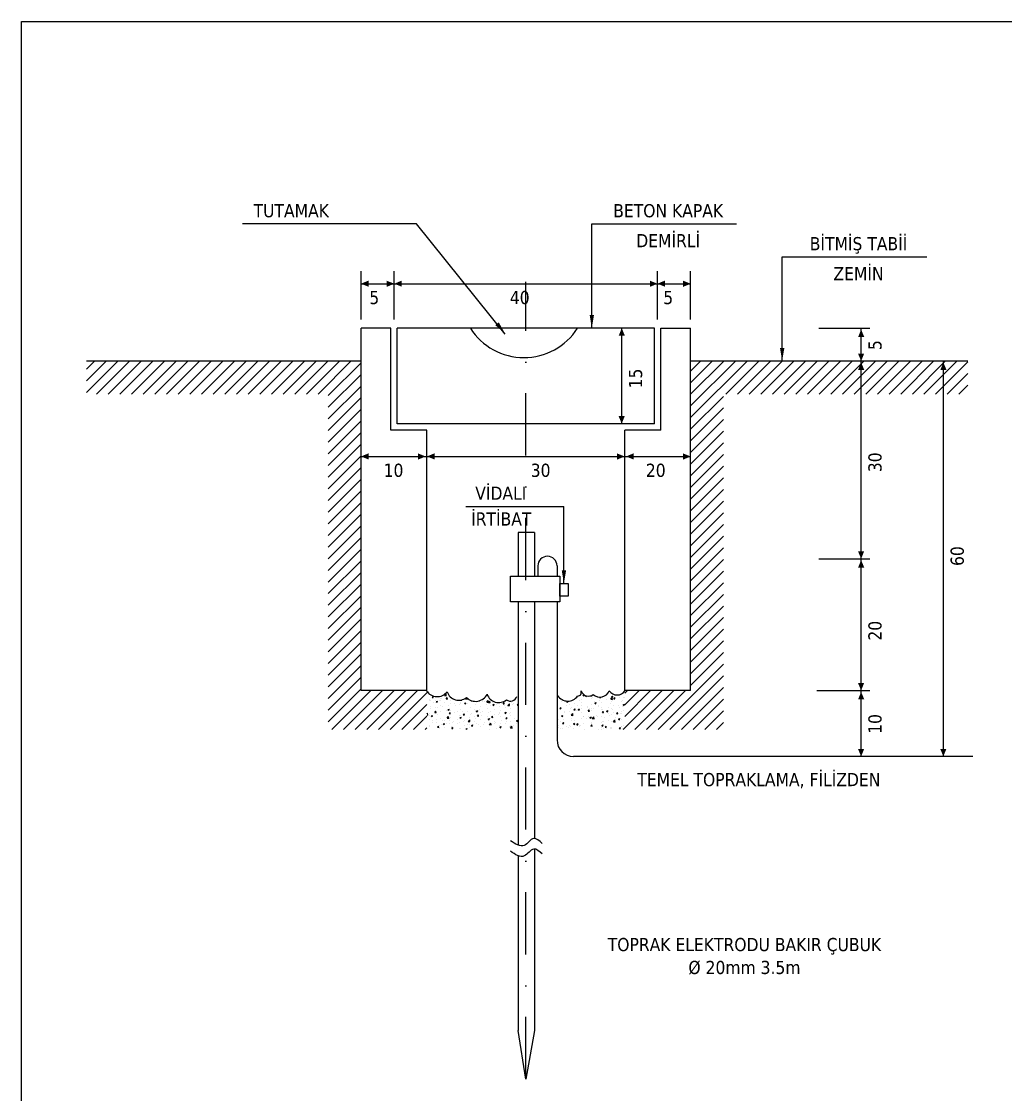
# Model space of a CAD drawing. Header units: millimetres. Extents: x 890 to 10034, y 874 to 4550.
# Drawn here: x 3047.4 to 3448.8, y 2136.9 to 2574.8 of the extents above; entities that cross this region are included whole.
import ezdxf
from ezdxf.enums import TextEntityAlignment as Align

# ---------------------------------------------------------------- set-up
doc = ezdxf.new("R2010")
doc.units = ezdxf.units.MM
doc.linetypes.add('DASHDOT', pattern=[25.4, 12.7, -6.35, 0, -6.35])
doc.linetypes.add('SOLID_LINE', pattern=[0])
for name, color, linetype in [('KIRMIM', 1, 'Continuous'), ('MIMARI', 2, 'SOLID_LINE'), ('YAZI', 8, 'Continuous'), ('ZHAT', 6, 'Continuous')]:
    doc.layers.add(name, color=color, linetype=linetype)
doc.styles.add('ROMANS', font='tahoma.ttf')

# ---------------------------------------------------------------- blocks, each defined once
blk = doc.blocks.new('OU')
at = {"color": 0, "linetype": 'ByBlock'}
blk.add_solid([(-4.8, -11.5), (4.6, -11.5), (0, 0)], dxfattribs=at)

msp = doc.modelspace()

# ---------------------------------------------------------------- linework, layer by layer
for p, q in [((3208.43, 2492.2), (3137.54, 2492.21)), ((3244.72, 2447.25), (3208.43, 2492.2)), ((3280.01, 2492.19), (3339.03, 2492.2)), ((3357.65, 2478.75), (3416.67, 2478.75)), ((3228.57, 2376.9), (3268.63, 2376.9)), ((3256.64, 2366.26), (3249.92, 2366.26)), ((3249.92, 2366.26), (3249.92, 2348.37)), ((3256.64, 2366.26), (3256.64, 2348.37)), ((3257.99, 2352.62), (3257.99, 2348.37)), ((3265.81, 2352.62), (3265.81, 2348.37)), ((3249.92, 2337.92), (3249.92, 2238.78)), ((3256.64, 2337.92), (3256.64, 2241.34)), ((3265.81, 2337.92), (3265.81, 2281.57)), ((3249.92, 2234.47), (3249.92, 2163.05)), ((3256.64, 2237.04), (3256.64, 2163.05)), ((3253.11, 2143.17), (3249.92, 2163.05)), ((3256.64, 2163.05), (3253.11, 2143.17))]:
    msp.add_line(p, q)
at = {"linetype": 'ByBlock'}
for p, q in [((3185.86, 2467.77), (3320.32, 2467.77)), ((3292.21, 2410.65), (3292.21, 2449.64)), ((3389.87, 2274.85), (3389.87, 2449.64)), ((3423.42, 2274.85), (3423.42, 2436.2)), ((3185.86, 2397.27), (3320.32, 2397.27))]:
    msp.add_line(p, q, dxfattribs=at)
at = {"linetype": 'Continuous'}
for p, q in [((3185.86, 2301.74), (3185.86, 2449.64)), ((3197.96, 2449.64), (3185.86, 2449.64)), ((3197.96, 2407.96), (3197.96, 2449.64)), ((3200.65, 2410.65), (3200.65, 2449.64)), ((3305.53, 2449.64), (3200.65, 2449.64)), ((3305.53, 2410.65), (3305.53, 2449.64)), ((3308.21, 2407.96), (3308.21, 2449.64)), ((3308.21, 2449.64), (3320.32, 2449.64)), ((3320.32, 2301.74), (3320.32, 2449.64)), ((3185.86, 2436.2), (3073.94, 2436.2)), ((3433.38, 2436.2), (3320.32, 2436.2)), ((3305.53, 2410.65), (3200.65, 2410.65)), ((3212.75, 2407.96), (3197.96, 2407.96)), ((3212.75, 2301.74), (3212.75, 2407.96)), ((3293.42, 2301.74), (3293.42, 2407.96)), ((3308.21, 2407.96), (3293.42, 2407.96)), ((3212.75, 2301.74), (3185.86, 2301.74)), ((3320.32, 2301.74), (3293.42, 2301.74)), ((3435.41, 2274.85), (3272.53, 2274.85))]:
    msp.add_line(p, q, dxfattribs=at)
msp.add_lwpolyline([(3246.77, 2348.37), (3266.91, 2348.37), (3266.91, 2337.92), (3246.77, 2337.92)], close=True)
msp.add_arc((3252.3, 2463.47), 25.85, 212.355, 327.645, dxfattribs=at)
for centre, radius, start, end in [((3261.9, 2352.62), 3.91, 0, 180), ((3272.53, 2281.57), 6.72, 180, 270)]:
    msp.add_arc(centre, radius, start, end)
for points in [[(3280.91, 2455.02), (3279.12, 2455.02), (3280.01, 2449.64)], [(3240.64, 2450.87), (3242.04, 2452), (3244.72, 2447.25)], [(3358.56, 2441.57), (3356.76, 2441.58), (3357.65, 2436.2)], [(3269.53, 2350.82), (3267.74, 2350.82), (3268.63, 2345.45)]]:
    msp.add_solid(points)
at = {"layer": 'Defpoints', "linetype": 'ByBlock'}
msp.add_point((3253.11, 2143.17), dxfattribs=at)
at = {"layer": 'KIRMIM', "linetype": 'DASHDOT', "ltscale": 2}
msp.add_line((3253.09, 2143.17), (3253.09, 2468.52), dxfattribs=at)
at = {"layer": 'KIRMIM'}
for p, q in [((3073.94, 2423.44), (3086.7, 2436.2)), ((3073.94, 2428.19), (3081.94, 2436.2)), ((3073.94, 2432.94), (3077.19, 2436.2)), ((3078, 2422.75), (3091.45, 2436.2)), ((3082.76, 2422.75), (3096.2, 2436.2)), ((3087.51, 2422.75), (3100.96, 2436.2)), ((3092.27, 2422.75), (3105.71, 2436.2)), ((3097.02, 2422.75), (3110.46, 2436.2)), ((3101.77, 2422.75), (3115.22, 2436.2)), ((3106.53, 2422.75), (3119.97, 2436.2)), ((3111.28, 2422.75), (3124.73, 2436.2)), ((3116.03, 2422.75), (3129.48, 2436.2)), ((3120.79, 2422.75), (3134.23, 2436.2)), ((3125.54, 2422.75), (3138.99, 2436.2)), ((3130.29, 2422.75), (3143.74, 2436.2)), ((3135.05, 2422.75), (3148.49, 2436.2)), ((3139.8, 2422.75), (3153.25, 2436.2)), ((3144.56, 2422.75), (3158, 2436.2)), ((3149.31, 2422.75), (3162.75, 2436.2)), ((3154.06, 2422.75), (3167.51, 2436.2)), ((3158.82, 2422.75), (3172.26, 2436.2)), ((3163.57, 2422.75), (3177.02, 2436.2)), ((3168.32, 2422.75), (3181.77, 2436.2)), ((3172.42, 2422.09), (3185.86, 2435.54)), ((3320.32, 2432.13), (3324.38, 2436.2)), ((3320.32, 2413.12), (3343.39, 2436.2)), ((3320.32, 2417.87), (3338.64, 2436.2)), ((3320.32, 2422.63), (3333.89, 2436.2)), ((3320.32, 2427.38), (3329.13, 2436.2)), ((3334.7, 2422.75), (3348.15, 2436.2)), ((3339.46, 2422.75), (3352.9, 2436.2)), ((3344.21, 2422.75), (3357.65, 2436.2)), ((3348.96, 2422.75), (3362.41, 2436.2)), ((3353.72, 2422.75), (3367.16, 2436.2)), ((3358.47, 2422.75), (3371.92, 2436.2)), ((3363.22, 2422.75), (3376.67, 2436.2)), ((3367.98, 2422.75), (3381.42, 2436.2)), ((3372.73, 2422.75), (3386.18, 2436.2)), ((3377.48, 2422.75), (3390.93, 2436.2)), ((3382.24, 2422.75), (3395.68, 2436.2)), ((3386.99, 2422.75), (3400.44, 2436.2)), ((3391.75, 2422.75), (3405.19, 2436.2)), ((3396.5, 2422.75), (3409.94, 2436.2)), ((3401.25, 2422.75), (3414.7, 2436.2)), ((3406.01, 2422.75), (3419.45, 2436.2)), ((3410.76, 2422.75), (3424.21, 2436.2)), ((3415.51, 2422.75), (3428.96, 2436.2)), ((3420.27, 2422.75), (3433.38, 2435.86)), ((3172.42, 2417.34), (3185.86, 2430.78)), ((3425.02, 2422.75), (3433.38, 2431.11)), ((3429.77, 2422.75), (3433.38, 2426.35)), ((3172.42, 2412.58), (3185.86, 2426.03)), ((3172.42, 2407.83), (3185.86, 2421.27)), ((3320.32, 2408.36), (3333.76, 2421.81)), ((3172.42, 2403.08), (3185.86, 2416.52)), ((3320.32, 2403.61), (3333.76, 2417.06)), ((3172.42, 2398.32), (3185.86, 2411.77)), ((3320.32, 2398.86), (3333.76, 2412.3)), ((3172.42, 2393.57), (3185.86, 2407.01)), ((3320.32, 2394.1), (3333.76, 2407.55)), ((3172.42, 2388.81), (3185.86, 2402.26)), ((3320.32, 2389.35), (3333.76, 2402.8)), ((3172.42, 2384.06), (3185.86, 2397.51)), ((3320.32, 2384.6), (3333.76, 2398.04)), ((3172.42, 2379.31), (3185.86, 2392.75)), ((3320.32, 2379.84), (3333.76, 2393.29)), ((3172.42, 2374.55), (3185.86, 2388)), ((3320.32, 2375.09), (3333.76, 2388.53)), ((3172.42, 2369.8), (3185.86, 2383.25)), ((3320.32, 2370.34), (3333.76, 2383.78)), ((3172.42, 2365.05), (3185.86, 2378.49)), ((3320.32, 2365.58), (3333.76, 2379.03)), ((3172.42, 2360.29), (3185.86, 2373.74)), ((3320.32, 2360.83), (3333.76, 2374.27)), ((3320.32, 2356.07), (3333.76, 2369.52)), ((3172.42, 2355.54), (3185.86, 2368.98)), ((3172.42, 2350.79), (3185.86, 2364.23)), ((3320.32, 2351.32), (3333.76, 2364.77)), ((3172.42, 2346.03), (3185.86, 2359.48)), ((3320.32, 2346.57), (3333.76, 2360.01)), ((3172.42, 2341.28), (3185.86, 2354.72)), ((3320.32, 2341.81), (3333.76, 2355.26)), ((3172.42, 2336.52), (3185.86, 2349.97)), ((3320.32, 2337.06), (3333.76, 2350.51)), ((3172.42, 2331.77), (3185.86, 2345.22)), ((3320.32, 2332.31), (3333.76, 2345.75)), ((3172.42, 2327.02), (3185.86, 2340.46)), ((3320.32, 2327.55), (3333.76, 2341)), ((3172.42, 2322.26), (3185.86, 2335.71)), ((3320.32, 2322.8), (3333.76, 2336.24)), ((3172.42, 2317.51), (3185.86, 2330.96)), ((3320.32, 2318.05), (3333.76, 2331.49)), ((3172.42, 2312.76), (3185.86, 2326.2)), ((3320.32, 2313.29), (3333.76, 2326.74)), ((3172.42, 2308), (3185.86, 2321.45)), ((3320.32, 2308.54), (3333.76, 2321.98)), ((3320.32, 2303.78), (3333.76, 2317.23)), ((3172.42, 2303.25), (3185.86, 2316.69)), ((3307.11, 2285.82), (3333.76, 2312.48)), ((3172.42, 2298.5), (3185.86, 2311.94)), ((3172.42, 2293.74), (3185.86, 2307.19)), ((3311.86, 2285.82), (3333.76, 2307.72)), ((3172.42, 2288.99), (3185.86, 2302.43)), ((3174.01, 2285.82), (3189.93, 2301.74)), ((3178.76, 2285.82), (3194.68, 2301.74)), ((3183.51, 2285.82), (3199.43, 2301.74)), ((3188.27, 2285.82), (3204.19, 2301.74)), ((3193.02, 2285.82), (3208.94, 2301.74)), ((3197.77, 2285.82), (3213.02, 2301.07)), ((3213.19, 2300.1), (3213.19, 2300.1)), ((3214.87, 2298.91), (3215.25, 2299.37)), ((3215.35, 2298.86), (3215.26, 2299.37)), ((3219.91, 2299.7), (3220.54, 2300.36)), ((3219.91, 2299.7), (3220.63, 2299.59)), ((3220.63, 2299.58), (3220.54, 2300.35)), ((3274.96, 2299.53), (3274.96, 2299.53)), ((3275.59, 2299.61), (3275.59, 2299.61)), ((3276.41, 2299.84), (3276.86, 2300.01)), ((3276.41, 2299.84), (3276.81, 2299.57)), ((3276.81, 2299.56), (3276.95, 2299.96)), ((3277.4, 2299.41), (3277.6, 2299.65)), ((3277.4, 2299.41), (3277.88, 2299.37)), ((3277.88, 2299.36), (3277.84, 2299.57)), ((3279.21, 2299.53), (3279.83, 2299.44)), ((3279.83, 2299.43), (3279.8, 2299.71)), ((3279.9, 2299.43), (3279.9, 2299.43)), ((3288, 2299.19), (3288.57, 2299.41)), ((3288.33, 2299.88), (3288.33, 2299.88)), ((3288.41, 2298.91), (3288.57, 2299.4)), ((3292.52, 2300.49), (3292.52, 2300.49)), ((3292.85, 2285.82), (3308.77, 2301.74)), ((3293.42, 2291.15), (3304.01, 2301.74)), ((3293.42, 2295.91), (3299.26, 2301.74)), ((3293.42, 2300.66), (3294.51, 2301.74)), ((3297.6, 2285.82), (3313.52, 2301.74)), ((3302.35, 2285.82), (3318.27, 2301.74)), ((3316.62, 2285.82), (3333.76, 2302.97)), ((3202.53, 2285.82), (3212.75, 2296.05)), ((3213.73, 2298.04), (3213.73, 2298.04)), ((3213.9, 2297.49), (3213.9, 2297.49)), ((3214.09, 2295.12), (3214.09, 2295.12)), ((3214.19, 2297.8), (3214.19, 2297.8)), ((3214.87, 2298.91), (3215.35, 2298.87)), ((3215.43, 2296.96), (3215.43, 2296.96)), ((3216.16, 2297.59), (3216.16, 2297.59)), ((3216.48, 2297.22), (3217.04, 2297.44)), ((3216.48, 2297.22), (3216.88, 2296.95)), ((3216.88, 2296.94), (3217.05, 2297.43)), ((3218.03, 2297.86), (3218.03, 2297.86)), ((3218.18, 2297.86), (3218.18, 2297.86)), ((3218.28, 2295.72), (3218.28, 2295.72)), ((3218.38, 2298.41), (3218.38, 2298.41)), ((3218.6, 2298.3), (3218.6, 2298.3)), ((3219.11, 2295.08), (3219.11, 2295.08)), ((3219.74, 2296.77), (3219.74, 2296.77)), ((3220.65, 2298.4), (3221.04, 2298.87)), ((3220.65, 2298.4), (3221.13, 2298.36)), ((3221.14, 2298.35), (3221.04, 2298.86)), ((3221.24, 2298.26), (3221.24, 2298.26)), ((3221.68, 2295.48), (3221.68, 2295.48)), ((3222.34, 2297.67), (3222.34, 2297.67)), ((3222.42, 2296.29), (3222.42, 2296.29)), ((3224.04, 2296.59), (3224.04, 2296.59)), ((3224.21, 2295.75), (3224.21, 2295.75)), ((3226.23, 2296.02), (3226.23, 2296.02)), ((3226.39, 2296.28), (3226.39, 2296.28)), ((3226.5, 2296.81), (3226.5, 2296.81)), ((3226.65, 2297.49), (3226.65, 2297.49)), ((3226.72, 2297.87), (3226.92, 2297.85)), ((3226.92, 2297.85), (3226.91, 2297.91)), ((3228.07, 2296.57), (3228.64, 2296.79)), ((3228.07, 2296.57), (3228.47, 2296.3)), ((3228.35, 2296.41), (3228.35, 2296.41)), ((3228.48, 2296.3), (3228.64, 2296.78)), ((3228.52, 2298.37), (3228.96, 2298.82)), ((3228.52, 2298.37), (3229.24, 2298.25)), ((3229.24, 2298.25), (3229.2, 2298.6)), ((3229.28, 2296.42), (3229.28, 2296.42)), ((3230.69, 2297.41), (3230.69, 2297.41)), ((3230.95, 2297.31), (3230.95, 2297.31)), ((3231.09, 2297.09), (3231.09, 2297.09)), ((3232.66, 2296.23), (3232.66, 2296.23)), ((3234.38, 2297.09), (3234.38, 2297.09)), ((3234.73, 2295.29), (3234.73, 2295.29)), ((3235.26, 2297.13), (3235.26, 2297.13)), ((3235.8, 2297.9), (3235.8, 2297.9)), ((3236.4, 2297.35), (3236.4, 2297.35)), ((3236.96, 2296.05), (3236.96, 2296.05)), ((3237.13, 2297.03), (3237.76, 2297.69)), ((3237.13, 2297.03), (3237.85, 2296.92)), ((3237.85, 2296.91), (3237.76, 2297.68)), ((3238.01, 2296.88), (3238.4, 2297.35)), ((3238.01, 2296.88), (3238.49, 2296.84)), ((3238.49, 2296.83), (3238.4, 2297.34)), ((3238.8, 2295.81), (3238.8, 2295.81)), ((3239.57, 2296.95), (3239.57, 2296.95)), ((3239.67, 2295.93), (3240.23, 2296.14)), ((3239.67, 2295.93), (3240.07, 2295.66)), ((3240.07, 2295.65), (3240.23, 2296.14)), ((3241.27, 2295.86), (3241.27, 2295.86)), ((3242.43, 2295.25), (3242.43, 2295.25)), ((3242.99, 2296.42), (3242.99, 2296.42)), ((3243.8, 2296.38), (3244.19, 2296.84)), ((3243.8, 2296.38), (3244.28, 2296.34)), ((3243.87, 2296.77), (3243.87, 2296.77)), ((3244.28, 2296.33), (3244.19, 2296.83)), ((3244.45, 2295.51), (3244.45, 2295.51)), ((3245.57, 2295.68), (3245.57, 2295.68)), ((3245.74, 2295.7), (3246.37, 2296.35)), ((3245.74, 2295.7), (3246.46, 2295.58)), ((3246.46, 2295.58), (3246.37, 2296.34)), ((3247.14, 2296.98), (3247.14, 2296.98)), ((3247.5, 2295.91), (3247.5, 2295.91)), ((3248.18, 2296.58), (3248.18, 2296.58)), ((3249.58, 2295.87), (3249.97, 2296.33)), ((3249.58, 2295.87), (3250.07, 2295.83)), ((3249.58, 2295.51), (3249.58, 2295.51)), ((3249.62, 2299.1), (3249.62, 2299.1)), ((3249.88, 2295.5), (3249.88, 2295.5)), ((3250.07, 2295.82), (3249.97, 2296.33)), ((3265.72, 2295.41), (3265.72, 2295.41)), ((3267.71, 2297.11), (3267.71, 2297.11)), ((3269.63, 2297.24), (3270.15, 2297.43)), ((3269.63, 2297.24), (3270.03, 2296.97)), ((3269.71, 2295.67), (3269.71, 2295.67)), ((3270.03, 2296.96), (3270.19, 2297.43)), ((3270.33, 2296.97), (3270.33, 2296.97)), ((3270.81, 2296.08), (3270.81, 2296.08)), ((3271.75, 2294.99), (3271.75, 2294.99)), ((3271.85, 2297.68), (3271.85, 2297.68)), ((3272.83, 2296.35), (3272.83, 2296.35)), ((3274.02, 2295.49), (3274.02, 2295.49)), ((3275.03, 2297.78), (3275.03, 2297.78)), ((3275.83, 2295.51), (3275.83, 2295.51)), ((3275.89, 2296.75), (3275.89, 2296.75)), ((3275.93, 2298.19), (3275.93, 2298.19)), ((3278.11, 2294.95), (3278.11, 2294.95)), ((3278.33, 2295.31), (3278.33, 2295.31)), ((3279.74, 2298.58), (3279.74, 2298.58)), ((3280.02, 2296.11), (3280.02, 2296.11)), ((3280.12, 2298.8), (3280.12, 2298.8)), ((3280.98, 2297.42), (3280.98, 2297.42)), ((3281.23, 2296.59), (3281.79, 2296.81)), ((3281.23, 2296.59), (3281.63, 2296.32)), ((3281.63, 2296.31), (3281.79, 2296.8)), ((3282.63, 2295.13), (3282.63, 2295.13)), ((3282.82, 2295.76), (3282.82, 2295.76)), ((3283, 2297.68), (3283, 2297.68)), ((3283.18, 2298.9), (3283.35, 2299.1)), ((3283.18, 2298.9), (3283.66, 2298.86)), ((3283.67, 2298.85), (3283.62, 2299.11)), ((3283.94, 2294.91), (3283.94, 2294.91)), ((3284.16, 2296.68), (3284.16, 2296.68)), ((3286.06, 2298.09), (3286.06, 2298.09)), ((3286.94, 2294.95), (3286.94, 2294.95)), ((3287.52, 2296.57), (3287.52, 2296.57)), ((3287.72, 2298.21), (3288.35, 2298.87)), ((3287.72, 2298.21), (3288.44, 2298.1)), ((3288, 2299.19), (3288.4, 2298.92)), ((3288.24, 2297.2), (3288.24, 2297.2)), ((3288.44, 2298.1), (3288.35, 2298.86)), ((3288.51, 2299.07), (3288.51, 2299.07)), ((3288.97, 2298.4), (3289.36, 2298.86)), ((3288.97, 2298.4), (3289.45, 2298.35)), ((3289.03, 2295.58), (3289.03, 2295.58)), ((3289.45, 2298.35), (3289.36, 2298.85)), ((3291.05, 2295.84), (3291.05, 2295.84)), ((3291.15, 2298.76), (3291.15, 2298.76)), ((3292.23, 2297.37), (3292.23, 2297.37)), ((3292.33, 2295.12), (3292.33, 2295.12)), ((3292.43, 2297.8), (3292.43, 2297.8)), ((3292.82, 2298.89), (3292.82, 2298.89)), ((3292.82, 2295.94), (3293.38, 2296.16)), ((3292.82, 2295.94), (3293.22, 2295.67)), ((3293.17, 2299.02), (3293.17, 2299.02)), ((3293.22, 2295.67), (3293.39, 2296.15)), ((3321.37, 2285.82), (3333.76, 2298.22)), ((3207.28, 2285.82), (3212.75, 2291.29)), ((3212.75, 2292.24), (3213, 2292.5)), ((3212.75, 2291.78), (3213.09, 2291.73)), ((3213.09, 2291.73), (3213, 2292.49)), ((3213.94, 2291.49), (3213.94, 2291.49)), ((3213.99, 2292.43), (3213.99, 2292.43)), ((3214.04, 2294.41), (3214.04, 2294.41)), ((3214.52, 2291.37), (3215.08, 2291.59)), ((3214.52, 2291.37), (3214.92, 2291.1)), ((3214.92, 2291.09), (3215.08, 2291.58)), ((3215.98, 2292.84), (3216.37, 2293.3)), ((3215.98, 2292.84), (3216.47, 2292.8)), ((3216.06, 2294.68), (3216.06, 2294.68)), ((3216.47, 2292.79), (3216.38, 2293.3)), ((3216.43, 2293.76), (3216.43, 2293.76)), ((3216.98, 2294.67), (3216.98, 2294.67)), ((3216.99, 2291.9), (3216.99, 2291.9)), ((3218.18, 2293.04), (3218.18, 2293.04)), ((3220.74, 2293.57), (3220.74, 2293.57)), ((3220.98, 2290.51), (3221.61, 2291.16)), ((3220.98, 2290.51), (3221.7, 2290.4)), ((3221.29, 2293.97), (3221.86, 2294.19)), ((3221.29, 2293.97), (3221.7, 2293.7)), ((3221.35, 2290.66), (3221.35, 2290.66)), ((3221.7, 2290.39), (3221.61, 2291.16)), ((3221.7, 2293.69), (3221.86, 2294.18)), ((3221.77, 2292.33), (3222.16, 2292.8)), ((3221.77, 2292.33), (3222.25, 2292.29)), ((3222.09, 2292.57), (3222.09, 2292.57)), ((3222.25, 2292.29), (3222.16, 2292.79)), ((3222.23, 2290.92), (3222.23, 2290.92)), ((3222.32, 2293.6), (3222.32, 2293.6)), ((3224.11, 2292.83), (3224.11, 2292.83)), ((3225.04, 2293.39), (3225.04, 2293.39)), ((3226.05, 2291.47), (3226.05, 2291.47)), ((3226.11, 2290.72), (3226.67, 2290.94)), ((3226.11, 2290.72), (3226.51, 2290.45)), ((3226.3, 2291.44), (3226.3, 2291.44)), ((3226.4, 2294.12), (3226.4, 2294.12)), ((3226.51, 2290.45), (3226.68, 2290.93)), ((3227.16, 2293.24), (3227.16, 2293.24)), ((3227.56, 2291.83), (3227.95, 2292.29)), ((3227.56, 2291.83), (3228.04, 2291.79)), ((3228.04, 2291.78), (3227.95, 2292.28)), ((3229.35, 2293.21), (3229.35, 2293.21)), ((3230.13, 2290.72), (3230.13, 2290.72)), ((3230.49, 2292.04), (3230.49, 2292.04)), ((3230.59, 2294.73), (3230.59, 2294.73)), ((3230.76, 2292.28), (3230.76, 2292.28)), ((3232.15, 2290.99), (3232.15, 2290.99)), ((3232.26, 2293.91), (3232.26, 2293.91)), ((3232.69, 2290.51), (3232.69, 2290.51)), ((3232.89, 2293.32), (3233.45, 2293.54)), ((3232.89, 2293.32), (3233.29, 2293.05)), ((3233.29, 2293.05), (3233.45, 2293.53)), ((3233.34, 2291.32), (3233.73, 2291.79)), ((3233.34, 2291.32), (3233.83, 2291.28)), ((3233.66, 2293.03), (3233.66, 2293.03)), ((3233.83, 2291.27), (3233.73, 2291.78)), ((3234.28, 2294.17), (3234.28, 2294.17)), ((3234.63, 2292.61), (3234.63, 2292.61)), ((3235.21, 2291.39), (3235.21, 2291.39)), ((3235.46, 2293.09), (3235.46, 2293.09)), ((3237.33, 2294.57), (3237.33, 2294.57)), ((3237.4, 2291.31), (3237.4, 2291.31)), ((3237.96, 2292.85), (3237.96, 2292.85)), ((3238.71, 2293.13), (3238.71, 2293.13)), ((3239.13, 2290.82), (3239.52, 2291.28)), ((3239.13, 2290.82), (3239.61, 2290.77)), ((3239.61, 2290.77), (3239.52, 2291.27)), ((3240.17, 2293.89), (3240.17, 2293.89)), ((3240.3, 2292.06), (3240.3, 2292.06)), ((3242.1, 2292.12), (3242.1, 2292.12)), ((3242.27, 2292.66), (3242.27, 2292.66)), ((3242.32, 2292.33), (3242.32, 2292.33)), ((3242.8, 2291.04), (3242.8, 2291.04)), ((3242.9, 2293.73), (3242.9, 2293.73)), ((3244.48, 2292.68), (3245.05, 2292.9)), ((3244.48, 2292.68), (3244.88, 2292.41)), ((3244.87, 2294.7), (3244.87, 2294.7)), ((3244.88, 2292.4), (3245.05, 2292.89)), ((3244.92, 2290.31), (3245.3, 2290.77)), ((3245.4, 2290.26), (3245.31, 2290.77)), ((3245.38, 2292.73), (3245.38, 2292.73)), ((3246.58, 2292.48), (3246.58, 2292.48)), ((3246.81, 2292.93), (3246.81, 2292.93)), ((3246.94, 2291.61), (3246.94, 2291.61)), ((3247.04, 2294.3), (3247.04, 2294.3)), ((3266.94, 2294.35), (3267.33, 2294.82)), ((3266.94, 2294.35), (3267.42, 2294.31)), ((3267.11, 2294.77), (3267.11, 2294.77)), ((3267.43, 2294.3), (3267.33, 2294.81)), ((3267.51, 2291.74), (3267.51, 2291.74)), ((3267.61, 2294.42), (3267.61, 2294.42)), ((3267.67, 2291.39), (3268.23, 2291.6)), ((3267.67, 2291.39), (3268.07, 2291.12)), ((3268.07, 2291.11), (3268.24, 2291.6)), ((3268.11, 2291.57), (3268.11, 2291.57)), ((3268.69, 2292.9), (3268.69, 2292.9)), ((3268.71, 2293.34), (3268.71, 2293.34)), ((3270.71, 2293.16), (3270.71, 2293.16)), ((3271.41, 2294.59), (3271.41, 2294.59)), ((3271.57, 2291.69), (3272.2, 2292.34)), ((3271.57, 2291.69), (3272.29, 2291.58)), ((3271.66, 2292.31), (3271.66, 2292.31)), ((3272.29, 2291.57), (3272.2, 2292.34)), ((3272.41, 2291.39), (3272.41, 2291.39)), ((3272.73, 2293.85), (3273.12, 2294.31)), ((3272.73, 2293.85), (3273.21, 2293.8)), ((3273.21, 2293.8), (3273.12, 2294.3)), ((3273.41, 2294.14), (3273.41, 2294.14)), ((3273.77, 2293.57), (3273.77, 2293.57)), ((3274.45, 2293.99), (3275.01, 2294.21)), ((3274.45, 2293.99), (3274.85, 2293.72)), ((3274.85, 2293.71), (3275.01, 2294.2)), ((3275.72, 2294.41), (3275.72, 2294.41)), ((3275.73, 2292.82), (3275.73, 2292.82)), ((3276.72, 2291.21), (3276.72, 2291.21)), ((3276.74, 2291.06), (3276.74, 2291.06)), ((3278.51, 2293.34), (3278.9, 2293.8)), ((3278.51, 2293.34), (3279, 2293.3)), ((3278.76, 2291.32), (3278.76, 2291.32)), ((3278.86, 2294.24), (3278.86, 2294.24)), ((3279, 2293.29), (3278.91, 2293.8)), ((3279.26, 2290.74), (3279.83, 2290.96)), ((3279.26, 2290.74), (3279.66, 2290.47)), ((3279.67, 2290.46), (3279.83, 2290.95)), ((3279.82, 2290.74), (3279.82, 2290.74)), ((3279.92, 2293.43), (3279.92, 2293.43)), ((3280.03, 2294.23), (3280.03, 2294.23)), ((3280.18, 2290.35), (3280.81, 2291.01)), ((3280.9, 2290.24), (3280.81, 2291)), ((3280.88, 2294.5), (3280.88, 2294.5)), ((3281.03, 2291.03), (3281.03, 2291.03)), ((3281.81, 2291.72), (3281.81, 2291.72)), ((3282.49, 2290.95), (3282.49, 2290.95)), ((3283.97, 2291.31), (3283.97, 2291.31)), ((3284.06, 2293.99), (3284.06, 2293.99)), ((3284.3, 2292.83), (3284.69, 2293.3)), ((3284.3, 2292.83), (3284.78, 2292.79)), ((3284.33, 2294.04), (3284.33, 2294.04)), ((3284.78, 2292.78), (3284.69, 2293.29)), ((3285.33, 2290.84), (3285.33, 2290.84)), ((3286.04, 2293.34), (3286.61, 2293.56)), ((3286.04, 2293.34), (3286.44, 2293.07)), ((3286.44, 2293.06), (3286.61, 2293.55)), ((3286.91, 2292.39), (3286.91, 2292.39)), ((3287.19, 2291.75), (3287.19, 2291.75)), ((3288.04, 2291.83), (3288.04, 2291.83)), ((3288.14, 2294.51), (3288.14, 2294.51)), ((3288.64, 2293.86), (3288.64, 2293.86)), ((3288.93, 2292.66), (3288.93, 2292.66)), ((3289.64, 2290.66), (3289.64, 2290.66)), ((3290.09, 2292.33), (3290.48, 2292.79)), ((3290.09, 2292.33), (3290.57, 2292.29)), ((3290.57, 2292.28), (3290.48, 2292.78)), ((3291.24, 2294.76), (3291.24, 2294.76)), ((3291.9, 2292.56), (3291.9, 2292.56)), ((3291.98, 2293.06), (3291.98, 2293.06)), ((3292.23, 2292.43), (3292.23, 2292.43)), ((3292.95, 2293.68), (3292.95, 2293.68)), ((3326.12, 2285.82), (3333.76, 2293.46)), ((3212.03, 2285.82), (3212.75, 2286.54)), ((3213.8, 2287.06), (3213.8, 2287.06)), ((3213.87, 2287.28), (3213.87, 2287.28)), ((3213.89, 2289.75), (3213.89, 2289.75)), ((3214.86, 2289.63), (3214.86, 2289.63)), ((3214.87, 2288.71), (3214.87, 2288.71)), ((3216.56, 2288.55), (3216.56, 2288.55)), ((3216.64, 2289.86), (3216.64, 2289.86)), ((3217.1, 2286.77), (3217.49, 2287.24)), ((3217.1, 2286.77), (3217.59, 2286.73)), ((3217.59, 2286.72), (3217.49, 2287.23)), ((3217.84, 2286.2), (3217.84, 2286.2)), ((3217.99, 2287.67), (3217.99, 2287.67)), ((3218.08, 2290.35), (3218.08, 2290.35)), ((3218.58, 2288.08), (3218.58, 2288.08)), ((3219.17, 2289.45), (3219.17, 2289.45)), ((3219.33, 2288.12), (3219.9, 2288.34)), ((3219.33, 2288.12), (3219.73, 2287.85)), ((3219.73, 2287.84), (3219.9, 2288.33)), ((3219.86, 2286.47), (3219.86, 2286.47)), ((3219.96, 2289.39), (3219.96, 2289.39)), ((3220.87, 2288.37), (3220.87, 2288.37)), ((3221.98, 2289.65), (3221.98, 2289.65)), ((3222.13, 2288.23), (3222.13, 2288.23)), ((3222.89, 2286.27), (3223.28, 2286.73)), ((3222.89, 2286.27), (3223.37, 2286.22)), ((3222.92, 2286.87), (3222.92, 2286.87)), ((3223.28, 2288.89), (3223.28, 2288.89)), ((3223.37, 2286.22), (3223.28, 2286.72)), ((3223.47, 2289.27), (3223.47, 2289.27)), ((3225.04, 2290.05), (3225.04, 2290.05)), ((3225.17, 2288.19), (3225.17, 2288.19)), ((3226.2, 2288.75), (3226.2, 2288.75)), ((3226.36, 2286.07), (3226.36, 2286.07)), ((3227.78, 2289.09), (3227.78, 2289.09)), ((3227.99, 2289.7), (3227.99, 2289.7)), ((3228.01, 2287.54), (3228.01, 2287.54)), ((3228.73, 2285.82), (3229.07, 2286.22)), ((3229.14, 2285.82), (3229.07, 2286.22)), ((3229.48, 2288), (3229.48, 2288)), ((3229.59, 2289.17), (3230.22, 2289.83)), ((3229.59, 2289.17), (3230.31, 2289.06)), ((3230.03, 2287.81), (3230.03, 2287.81)), ((3230.31, 2289.05), (3230.22, 2289.82)), ((3230.29, 2286.67), (3230.29, 2286.67)), ((3230.39, 2289.36), (3230.39, 2289.36)), ((3230.92, 2287.47), (3231.49, 2287.69)), ((3230.92, 2287.47), (3231.33, 2287.2)), ((3231.07, 2286.88), (3231.07, 2286.88)), ((3231.33, 2287.2), (3231.49, 2287.68)), ((3232.08, 2288.91), (3232.08, 2288.91)), ((3233.09, 2288.21), (3233.09, 2288.21)), ((3233.79, 2287.82), (3233.79, 2287.82)), ((3234.44, 2287.24), (3234.44, 2287.24)), ((3234.53, 2289.92), (3234.53, 2289.92)), ((3235.77, 2287.68), (3235.77, 2287.68)), ((3236.39, 2288.72), (3236.39, 2288.72)), ((3237.7, 2290.08), (3238.27, 2290.29)), ((3237.7, 2290.08), (3238.1, 2289.81)), ((3238.09, 2287.64), (3238.09, 2287.64)), ((3238.11, 2289.8), (3238.27, 2290.29)), ((3238.18, 2288.88), (3238.18, 2288.88)), ((3238.2, 2287.84), (3238.83, 2288.49)), ((3238.2, 2287.84), (3238.92, 2287.73)), ((3238.51, 2287.75), (3238.51, 2287.75)), ((3238.61, 2290.44), (3238.61, 2290.44)), ((3238.92, 2287.72), (3238.83, 2288.49)), ((3240.2, 2289.15), (3240.2, 2289.15)), ((3240.48, 2288.49), (3240.48, 2288.49)), ((3240.7, 2288.54), (3240.7, 2288.54)), ((3241.13, 2286.37), (3241.13, 2286.37)), ((3242.4, 2287.46), (3242.4, 2287.46)), ((3242.52, 2286.83), (3243.08, 2287.05)), ((3242.52, 2286.83), (3242.92, 2286.56)), ((3242.7, 2288.36), (3242.7, 2288.36)), ((3242.92, 2286.55), (3243.09, 2287.04)), ((3243.26, 2289.55), (3243.26, 2289.55)), ((3244.92, 2290.31), (3245.4, 2290.27)), ((3245, 2288.36), (3245, 2288.36)), ((3245.18, 2289.3), (3245.18, 2289.3)), ((3246.23, 2287.04), (3246.23, 2287.04)), ((3246.71, 2287.28), (3246.71, 2287.28)), ((3246.74, 2286.24), (3246.74, 2286.24)), ((3246.81, 2286.5), (3247.44, 2287.16)), ((3246.81, 2286.5), (3247.53, 2286.39)), ((3246.84, 2288.93), (3246.84, 2288.93)), ((3247.53, 2286.38), (3247.44, 2287.15)), ((3248.25, 2287.3), (3248.25, 2287.3)), ((3248.35, 2290.22), (3248.35, 2290.22)), ((3249.3, 2289.43), (3249.86, 2289.65)), ((3249.3, 2289.43), (3249.7, 2289.16)), ((3249.31, 2288.18), (3249.31, 2288.18)), ((3249.7, 2289.15), (3249.86, 2289.64)), ((3249.89, 2290.11), (3249.89, 2290.11)), ((3266.47, 2286.8), (3266.47, 2286.8)), ((3266.54, 2287.45), (3266.54, 2287.45)), ((3266.57, 2289.72), (3266.57, 2289.72)), ((3267.32, 2286.37), (3267.32, 2286.37)), ((3267.42, 2289.05), (3267.42, 2289.05)), ((3268.06, 2288.28), (3268.45, 2288.75)), ((3268.06, 2288.28), (3268.54, 2288.24)), ((3268.24, 2286.37), (3268.24, 2286.37)), ((3268.37, 2288.52), (3268.37, 2288.52)), ((3268.55, 2288.24), (3268.45, 2288.74)), ((3268.59, 2289.98), (3268.59, 2289.98)), ((3269.52, 2287.2), (3269.52, 2287.2)), ((3270.31, 2286.75), (3270.31, 2286.75)), ((3270.84, 2287.27), (3270.84, 2287.27)), ((3271.46, 2286.93), (3271.46, 2286.93)), ((3271.56, 2289.62), (3271.56, 2289.62)), ((3271.64, 2290.38), (3271.64, 2290.38)), ((3272.48, 2288.14), (3273.05, 2288.36)), ((3272.48, 2288.14), (3272.89, 2287.87)), ((3272.54, 2286.18), (3272.54, 2286.18)), ((3272.89, 2287.86), (3273.05, 2288.35)), ((3273.08, 2289.33), (3273.08, 2289.33)), ((3273.85, 2287.78), (3274.24, 2288.24)), ((3273.85, 2287.78), (3274.33, 2287.74)), ((3274.33, 2287.73), (3274.24, 2288.23)), ((3274.62, 2287.87), (3274.62, 2287.87)), ((3275.01, 2287.56), (3275.01, 2287.56)), ((3275.15, 2287.09), (3275.15, 2287.09)), ((3275.53, 2287.45), (3275.53, 2287.45)), ((3275.63, 2290.14), (3275.63, 2290.14)), ((3276.64, 2288.14), (3276.64, 2288.14)), ((3277.78, 2290.14), (3277.78, 2290.14)), ((3279.46, 2286.9), (3279.46, 2286.9)), ((3279.63, 2287.27), (3280.02, 2287.74)), ((3279.63, 2287.27), (3280.12, 2287.23)), ((3279.69, 2288.54), (3279.69, 2288.54)), ((3279.71, 2288.37), (3279.71, 2288.37)), ((3279.72, 2288.06), (3279.72, 2288.06)), ((3280.12, 2287.22), (3280.02, 2287.73)), ((3280.18, 2290.35), (3280.9, 2290.24)), ((3283.76, 2286.72), (3283.76, 2286.72)), ((3283.87, 2288.62), (3283.87, 2288.62)), ((3284.08, 2287.49), (3284.64, 2287.71)), ((3284.08, 2287.49), (3284.48, 2287.22)), ((3284.42, 2289.17), (3284.42, 2289.17)), ((3284.48, 2287.21), (3284.64, 2287.7)), ((3284.68, 2286.3), (3284.68, 2286.3)), ((3284.79, 2289.21), (3284.79, 2289.21)), ((3285.42, 2286.77), (3285.81, 2287.23)), ((3285.42, 2286.77), (3285.9, 2286.72)), ((3285.9, 2286.72), (3285.81, 2287.22)), ((3286.81, 2289.48), (3286.81, 2289.48)), ((3287.5, 2286.35), (3287.5, 2286.35)), ((3287.74, 2286.7), (3287.74, 2286.7)), ((3287.84, 2286.45), (3287.84, 2286.45)), ((3287.94, 2289.14), (3287.94, 2289.14)), ((3288.07, 2286.54), (3288.07, 2286.54)), ((3288.79, 2289.02), (3289.42, 2289.67)), ((3288.79, 2289.02), (3289.51, 2288.91)), ((3289.12, 2289.98), (3289.12, 2289.98)), ((3289.51, 2288.9), (3289.42, 2289.67)), ((3289.86, 2289.88), (3289.86, 2289.88)), ((3290.86, 2290.09), (3291.42, 2290.31)), ((3290.86, 2290.09), (3291.26, 2289.82)), ((3291.21, 2286.26), (3291.6, 2286.72)), ((3291.21, 2286.26), (3291.69, 2286.22)), ((3291.26, 2289.82), (3291.42, 2290.3)), ((3291.69, 2286.21), (3291.6, 2286.72)), ((3292.03, 2287.06), (3292.03, 2287.06)), ((3292.13, 2289.75), (3292.13, 2289.75)), ((3292.21, 2287.16), (3292.21, 2287.16)), ((3292.38, 2286.36), (3292.38, 2286.36)), ((3292.83, 2287.37), (3292.83, 2287.37)), ((3330.88, 2285.82), (3333.76, 2288.71)), ((3226.1, 2286.06), (3226.1, 2286.06)), ((3238.08, 2285.97), (3238.08, 2285.97)), ((3276.85, 2286), (3276.85, 2286)), ((3282.66, 2286.03), (3282.66, 2286.03)), ((3283.77, 2285.94), (3283.77, 2285.94))]:
    msp.add_line(p, q, dxfattribs=at)
for points in [[(3212.59, 2301.68, 0.520567), (3212.59, 2301.68, 0.520567), (3220.98, 2301.21, 0.520567), (3228.9, 2298.88, 0.520567), (3237.29, 2300.28, 0.520567), (3245.21, 2297.95, 0.520567), (3249.41, 2299.35, 0.520567)], [(3266.11, 2299.61, 0.520567), (3266.11, 2299.61, 0.520567), (3274.21, 2299.47, 0.520567), (3275.63, 2301.6, 0.520567), (3280.61, 2300.18, 0.520567), (3287.14, 2301.6, 0.520567), (3293.54, 2301.6, 0.520567)]]:
    msp.add_lwpolyline(points, format="xyb", dxfattribs=at)
at = {"layer": 'MIMARI', "linetype": 'Continuous'}
for p, q in [((3185.86, 2453.11), (3185.86, 2472.95)), ((3199.41, 2453.11), (3199.41, 2472.95)), ((3306.77, 2453.11), (3306.77, 2472.95)), ((3320.32, 2453.11), (3320.32, 2472.95)), ((3372.63, 2449.64), (3393.35, 2449.64)), ((3372.63, 2355.52), (3393.35, 2355.52)), ((3371.8, 2301.74), (3393.35, 2301.74))]:
    msp.add_line(p, q, dxfattribs=at)
at = {"layer": 'MIMARI'}
for points in [[(3259.79, 2239.35), (3256.29, 2241.34), (3252.45, 2238.54), (3246.85, 2240.45)], [(3259.79, 2235.05), (3256.29, 2237.04), (3252.45, 2234.24), (3246.85, 2236.15)]]:
    msp.add_spline(points, degree=3, dxfattribs=at)
at = {"layer": 'YAZI', "linetype": 'Continuous'}
for p, q in [((3280.01, 2449.64), (3280.01, 2492.19)), ((3357.65, 2436.2), (3357.65, 2478.75)), ((3268.63, 2345.45), (3268.63, 2376.9))]:
    msp.add_line(p, q, dxfattribs=at)
at = {"layer": 'YAZI'}
msp.add_lwpolyline([(3047.35, 2574.81), (3457, 2574.81), (3457, 2120.68), (3047.35, 2120.68)], close=True, dxfattribs=at)
at = {"layer": 'ZHAT', "linetype": 'Continuous'}
msp.add_lwpolyline([(3266.91, 2345.45), (3270.35, 2345.45), (3270.35, 2340.3), (3266.91, 2340.3)], close=True, dxfattribs=at)

# ---------------------------------------------------------------- block references
at = {"yscale": 0.2689070548315785, "zscale": 0.2689070548327012}
for p, xscale, rotation in [((3185.86, 2467.77), -0.2689070548315785, 90), ((3199.41, 2467.77), -0.2689070548315785, 270), ((3199.41, 2467.77), -0.2689070548315785, 90), ((3306.77, 2467.77), -0.2689070548315785, 270), ((3306.77, 2467.77), -0.2689070548315785, 90), ((3320.32, 2467.77), -0.2689070548315785, 270), ((3389.87, 2436.2), -0.2689070548329022, 180), ((3292.21, 2410.65), -0.2689070548329022, 180), ((3185.86, 2397.27), -0.2689070548315785, 90), ((3212.21, 2397.27), -0.2689070548315785, 270), ((3212.75, 2397.27), -0.2689070548315785, 90), ((3293.42, 2397.27), -0.2689070548315785, 270), ((3293.96, 2397.27), -0.2689070548315785, 90), ((3320.32, 2397.27), -0.2689070548315785, 270), ((3389.87, 2355.52), -0.2689070548329022, 180), ((3389.87, 2301.74), -0.2689070548329022, 180), ((3389.87, 2274.85), -0.2689070548329022, 180), ((3423.42, 2274.85), -0.2689070548329022, 180)]:
    msp.add_blockref('OU', p, dxfattribs=dict(at, xscale=xscale, rotation=rotation))
at = {"xscale": -0.2689070548329022, "yscale": 0.2689070548315785, "zscale": 0.2689070548327012}
for p in [(3292.21, 2449.64), (3389.87, 2449.1), (3389.87, 2435.66), (3423.42, 2435.66), (3389.87, 2354.99), (3389.87, 2301.2)]:
    msp.add_blockref('OU', p, dxfattribs=at)

# ---------------------------------------------------------------- texts
at = {"style": 'ROMANS'}
for s, height, p in [('TUTAMAK', 5.378, (3157.4, 2494.9)), ('BETON KAPAK', 5.3781, (3311.15, 2494.89)), ('DEMİRLİ', 5.378, (3311.15, 2482.66)), ('BİTMİŞ TABİİ', 5.3781, (3388.8, 2481.44)), ('ZEMİN', 5.378, (3388.8, 2469.21)), ('VİDALI', 5.378, (3242.88, 2379.59)), ('İRTİBAT', 5.378, (3243.07, 2369.08)), ('TEMEL TOPRAKLAMA, FİLİZDEN', 5.3781, (3348.14, 2262.71)), ('TOPRAK ELEKTRODU BAKIR ÇUBUK', 5.3781, (3342.27, 2195.39)), ('%%C 20mm 3.5m', 5.3781, (3342.27, 2186.04))]:
    msp.add_text(s, height=height, dxfattribs=at).set_placement(p, align=Align.CENTER)
at = {"linetype": 'ByBlock', "style": 'ROMANS'}
for s, height, p in [('5', 5.38, (3189.24, 2459.45)), ('40', 5.378, (3246.56, 2459.45)), ('5', 5.38, (3309.15, 2459.45)), ('10', 5.378, (3195.08, 2388.95)), ('30', 5.378, (3255.08, 2388.95)), ('20', 5.378, (3302.05, 2388.95))]:
    msp.add_text(s, height=height, dxfattribs=at).set_placement(p)
for s, height, p in [('5', 5.38, (3398.19, 2440.69)), ('15', 5.378, (3300.53, 2425.07)), ('30', 5.378, (3398.19, 2390.86)), ('60', 5.378, (3431.74, 2352.58)), ('20', 5.378, (3398.19, 2322.11)), ('10', 5.378, (3398.19, 2284.07))]:
    msp.add_text(s, height=height, rotation=90, dxfattribs=at).set_placement(p)

doc.saveas('drawing.dxf')
